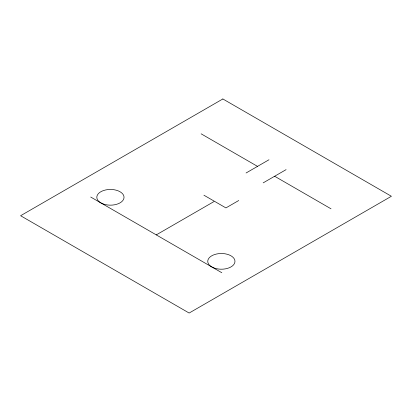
<?xml version="1.0" encoding="UTF-8"?>
<svg xmlns="http://www.w3.org/2000/svg" width="412" height="412" viewBox="0 0 412 412"><rect width="100%" height="100%" fill="white"/><g stroke="black" fill="none" stroke-linecap="round" stroke-linejoin="round"><path stroke-width="0.62" d="M246.067 172.988L268.974 159.763M156.272 234.886L213.998 201.561M263.175 182.866L286.088 169.641M238.749 200.505L225.92 207.911L203.914 195.206M201.133 133.823L257.521 166.376M274.634 176.254L331.016 208.807M90.717 197.039L221.826 272.734M222.856 98.962L20.6 215.728L189.144 313.038L391.4 196.272L222.856 98.962M103.623 204.11A13.606 7.854 0 0 0 124.033 197.307A13.606 7.854 0 0 0 103.623 190.504A13.606 7.854 0 0 0 103.623 204.11M214.559 268.161A13.606 7.854 0 0 0 234.969 261.357A13.606 7.854 0 0 0 214.559 254.554A13.606 7.854 0 0 0 214.559 268.161"/></g></svg>
